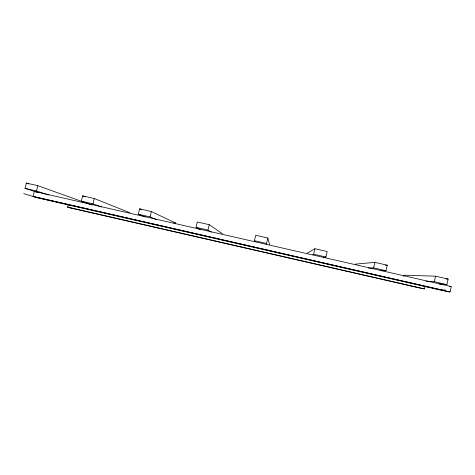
<?xml version="1.0" encoding="UTF-8"?>
<svg xmlns="http://www.w3.org/2000/svg" width="475" height="475" viewBox="0 0 475 475"><rect width="100%" height="100%" fill="white"/><g stroke="black" fill="none" stroke-linecap="round" stroke-linejoin="round"><path stroke-width="0.71" d="M71.001 208.133L422.079 288.58L424.466 288.865L425.042 286.259M426.075 281.182L434.346 281.734L435.563 276.183L448.121 279.045L446.904 284.596L439.09 283.985M450.08 291.923L451.25 286.567L34.313 191.413L33.078 196.502L37.483 197.855L446.803 291.531L450.08 291.923L33.078 196.502M403.548 276.468L403.827 275.197L435.563 276.183M368.351 268.06L373.617 267.876L374.846 262.372L387.244 265.192L386.021 270.708L380.481 270.732M312.776 254.612L313.666 254.202L314.901 248.734L327.144 251.518L325.909 256.993L323.315 257.747M255.01 241.431L254.475 240.7L255.722 235.268L267.811 238.017L269.586 244.566M266.808 244.12L266.564 243.455L267.811 238.017M200.474 229.781L196.033 227.365L197.291 221.973L209.226 224.693L222.478 233.819M211.506 232.204L207.967 230.09L209.226 224.693M144.952 216.933L138.32 214.201L139.591 208.846L151.377 211.529L175.839 223.179L173.803 222.71M156.501 219.634L150.106 216.891L151.377 211.529M92.097 205.058L81.326 201.198L82.603 195.884L94.246 198.532L129.675 212.646L128.327 212.337M101.454 206.963L92.969 203.852L94.246 198.532M67.747 207.136L68.353 204.636M38.071 192.648L25.038 188.355L26.327 183.077L37.822 185.695L83.968 202.213L81.819 201.727M48.432 194.952L36.533 190.98L37.822 185.695M307.367 253.187L314.901 248.734M355.353 264.136L374.846 262.372M385.237 265.299L387.244 265.192M446.031 278.95L448.121 279.045M449.273 286.395L451.25 286.567M411.884 286.372L415.435 286.769M445.692 290.16L439.583 289.471L32.062 196.187L23.75 193.64M25.038 188.355L36.533 190.98M81.326 201.198L92.969 203.852M138.32 214.201L150.106 216.891M196.033 227.365L207.967 230.09M254.475 240.7L266.564 243.455M313.666 254.202L325.909 256.993M373.617 267.876L386.021 270.708M434.346 281.734L446.904 284.596M424.466 288.865L67.498 207.058L72.592 208.62M26.327 183.077L28.922 183.991M82.603 195.884L85.209 196.893M139.591 208.846L141.532 209.73"/></g></svg>
